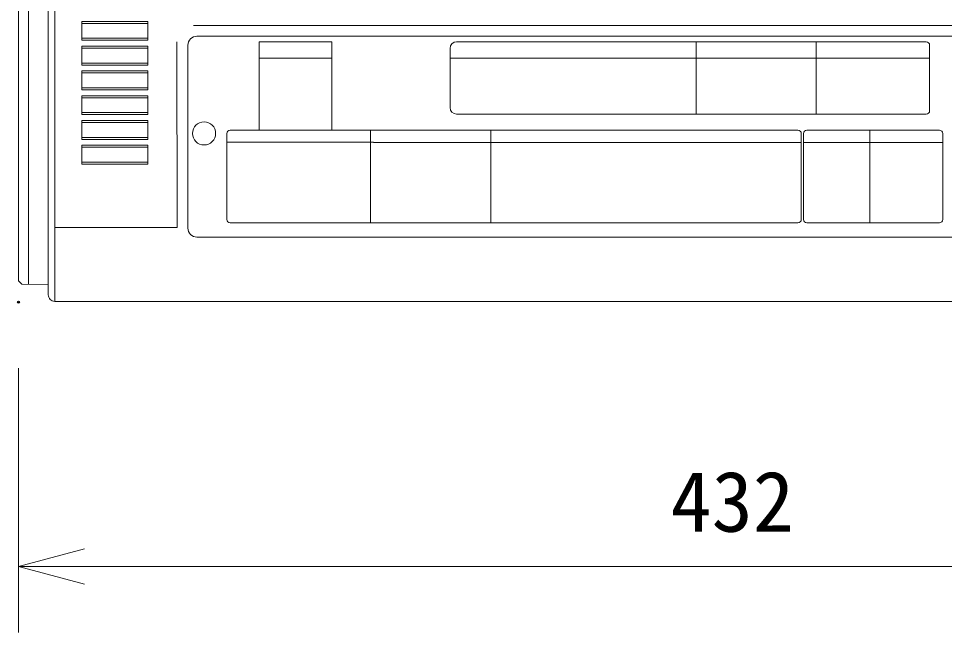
# Model space of a CAD drawing. Units: millimetres, scale not verified. Extents: x -62 to 63, y -57 to 57.
# Drawn here: x 14.47 to 42.5, y -4.89 to 13.69 of the extents above; entities that cross this region are included whole.
import ezdxf
from ezdxf.enums import TextEntityAlignment as Align

# ---------------------------------------------------------------- set-up
doc = ezdxf.new("R2010")
doc.units = ezdxf.units.MM
doc.header["$LTSCALE"] = 0.125
doc.header["$PDMODE"] = 32
doc.header["$PDSIZE"] = 0.0625
for name, color, linetype, lineweight in [('0-0_0', 7, 'Continuous', 18), ('0-5_GAIKEI', 7, 'Continuous', 18), ('0-6_SUNPO', 7, 'Continuous', 18)]:
    doc.layers.add(name, color=color, linetype=linetype, lineweight=lineweight)
doc.layers.add('0-4_DEFPOINTS', color=7, linetype='Continuous')
doc.styles.add('ＭＳ ゴシック', font='')
doc.styles.get('ＭＳ ゴシック').set_extended_font_data('MS Gothic')

# ---------------------------------------------------------------- blocks, each defined once
blk = doc.blocks.new('_OPEN30')
at = {"layer": '0-0_0'}
blk.add_line((0, 0), (-1, 0), dxfattribs=at)
blk.add_lwpolyline([(-1, 0.26795), (0, 0), (-1, -0.26795)], dxfattribs=at)
blk = doc.blocks.new('D6')
at = {"layer": '0-4_DEFPOINTS'}
blk.add_point((6.4498, 3.8972), dxfattribs=at)
at = {"layer": '0-6_SUNPO'}
for p, q in [((6.4498, 1.8972), (6.4498, -6.1028)), ((8.4498, -4.1028), (47.6659, -4.1028))]:
    blk.add_line(p, q, dxfattribs=at)
at = {"layer": '0-6_SUNPO', "xscale": 2, "yscale": 2, "rotation": 180}
blk.add_blockref('_OPEN30', (6.4498, -4.1028), dxfattribs=at)
at = {"layer": '0-6_SUNPO', "style": 'ＭＳ ゴシック'}
blk.add_text('432', height=1.833, dxfattribs=at).set_placement((26.1828, -3.6028), align=Align.BOTTOM_LEFT)

msp = doc.modelspace()

# ---------------------------------------------------------------- linework, layer by layer
at = {"layer": '0-5_GAIKEI', "color": 1}
for p, q in [((15.5735, 5.131), (15.5735, 20.631)), ((14.7735, 20.1184), (14.7735, 5.6435)), ((19.7695, 13.4846), (45.7104, 13.4871)), ((19.2707, 7.3677), (19.2702, 12.9852)), ((19.87, 13.1548), (45.61, 13.1573)), ((19.6, 12.8848), (19.6005, 7.3448)), ((15.5735, 7.371), (19.2707, 7.371)), ((19.8705, 7.0748), (45.6105, 7.0773))]:
    msp.add_line(p, q, dxfattribs=at)
at = {"layer": '0-5_GAIKEI'}
for p, q in [((14.4735, 13.5026), (14.4735, 20.0135)), ((14.4735, 5.7484), (14.4735, 13.5026)), ((16.3929, 13.6042), (18.3862, 13.6042)), ((16.3929, 13.0329), (16.3929, 13.6042)), ((16.3929, 13.5436), (18.3862, 13.5436)), ((18.3862, 13.6042), (18.3862, 13.0329)), ((18.3862, 13.0939), (16.3929, 13.0939)), ((18.3862, 13.0329), (16.3929, 13.0329)), ((23.9559, 12.9888), (21.7559, 12.9888)), ((21.7559, 12.9888), (21.7559, 10.316)), ((23.9559, 12.9888), (23.9559, 10.316)), ((41.9511, 12.9888), (27.7353, 12.9888)), ((34.984, 12.9888), (34.984, 10.8006)), ((38.6173, 12.9888), (38.6173, 10.8006)), ((16.3929, 12.2835), (16.3929, 12.8548)), ((16.3929, 12.8548), (18.3862, 12.8548)), ((16.3929, 12.7942), (18.3862, 12.7942)), ((18.3862, 12.8548), (18.3862, 12.2835)), ((27.5353, 11.0006), (27.5353, 12.7888)), ((42.0511, 12.8888), (42.0511, 10.9006)), ((18.3862, 12.3445), (16.3929, 12.3445)), ((23.9559, 12.4886), (21.7559, 12.4886)), ((42.0511, 12.4886), (27.5353, 12.4886)), ((18.3862, 12.2835), (16.3929, 12.2835)), ((16.3929, 12.1054), (18.3862, 12.1054)), ((16.3929, 11.5341), (16.3929, 12.1054)), ((18.3862, 12.1054), (18.3862, 11.5341)), ((16.3929, 12.0448), (18.3862, 12.0448)), ((18.3862, 11.5951), (16.3929, 11.5951)), ((18.3862, 11.5341), (16.3929, 11.5341)), ((16.3929, 11.356), (18.3862, 11.356)), ((16.3929, 10.7847), (16.3929, 11.356)), ((16.3929, 11.2954), (18.3862, 11.2954)), ((18.3862, 11.356), (18.3862, 10.7847)), ((18.3862, 10.8457), (16.3929, 10.8457)), ((18.3862, 10.7847), (16.3929, 10.7847)), ((41.9511, 10.8006), (27.7353, 10.8006)), ((16.3929, 10.0353), (16.3929, 10.6066)), ((16.3929, 10.6066), (18.3862, 10.6066)), ((16.3929, 10.546), (18.3862, 10.546)), ((18.3862, 10.6066), (18.3862, 10.0353)), ((18.3862, 10.0963), (16.3929, 10.0963)), ((20.7809, 10.216), (20.7809, 7.612)), ((25.2156, 10.316), (20.8809, 10.316)), ((25.1291, 7.512), (25.1291, 10.316)), ((38.0662, 10.3142), (25.2156, 10.3142)), ((28.7691, 7.5103), (28.7691, 10.3142)), ((38.1662, 10.2142), (38.1662, 7.6103)), ((38.2337, 10.2155), (38.2337, 7.6115)), ((42.3464, 10.3155), (38.3337, 10.3155)), ((40.2464, 10.3155), (40.2464, 7.5115)), ((42.4464, 10.2155), (42.4464, 7.6115)), ((18.3862, 10.0353), (16.3929, 10.0353)), ((16.3929, 9.8572), (18.3862, 9.8572)), ((16.3929, 9.2859), (16.3929, 9.8572)), ((18.3862, 9.8572), (18.3862, 9.2859)), ((25.2156, 9.9452), (20.7809, 9.9452)), ((38.1662, 9.9435), (25.2156, 9.9435)), ((42.4464, 9.9435), (38.2337, 9.9435)), ((16.3929, 9.7966), (18.3862, 9.7966)), ((18.3862, 9.3469), (16.3929, 9.3469)), ((18.3862, 9.2859), (16.3929, 9.2859)), ((25.2156, 7.512), (20.8809, 7.512)), ((38.0662, 7.5103), (25.2156, 7.5103)), ((42.3464, 7.5115), (38.3337, 7.5115)), ((14.573, 5.6472), (14.4735, 5.7484)), ((14.573, 5.6472), (15.3735, 5.6327)), ((15.5735, 5.131), (57.5395, 5.131))]:
    msp.add_line(p, q, dxfattribs=at)
msp.add_lwpolyline([(15.3735, 20.431), (15.3735, 18.391), (15.3735, 7.371), (15.3735, 5.331)], dxfattribs=at)
msp.add_circle((20.0902, 10.2149), 0.35, dxfattribs=at)
at = {"layer": '0-5_GAIKEI', "color": 1}
for centre, start, end in [((19.87, 12.8848), 90.00549, 180.00549), ((19.8705, 7.3448), 180.00549, 270.00549)]:
    msp.add_arc(centre, 0.27, start, end, dxfattribs=at)
at = {"layer": '0-5_GAIKEI'}
for centre, radius, start, end in [((27.7353, 12.7888), 0.2, 90, 180), ((41.9511, 12.8888), 0.1, 0, 90), ((27.7353, 11.0006), 0.2, 180, 270), ((41.9511, 10.9006), 0.1, 270, 0), ((20.8809, 10.216), 0.1, 90, 180), ((38.0662, 10.2142), 0.1, 0, 90), ((38.3337, 10.2155), 0.1, 90, 180), ((42.3464, 10.2155), 0.1, 0, 90), ((20.8809, 7.612), 0.1, 180, 270), ((38.0662, 7.6103), 0.1, 270, 0), ((38.3337, 7.6115), 0.1, 180, 270), ((42.3464, 7.6115), 0.1, 270, 0), ((15.5735, 5.331), 0.2, 180, 270.00004)]:
    msp.add_arc(centre, radius, start, end, dxfattribs=at)

# ---------------------------------------------------------------- block references
at = {"layer": '0-6_SUNPO'}
msp.add_blockref('D6', (8.0237, 1.21), dxfattribs=at)

doc.saveas('drawing.dxf')
